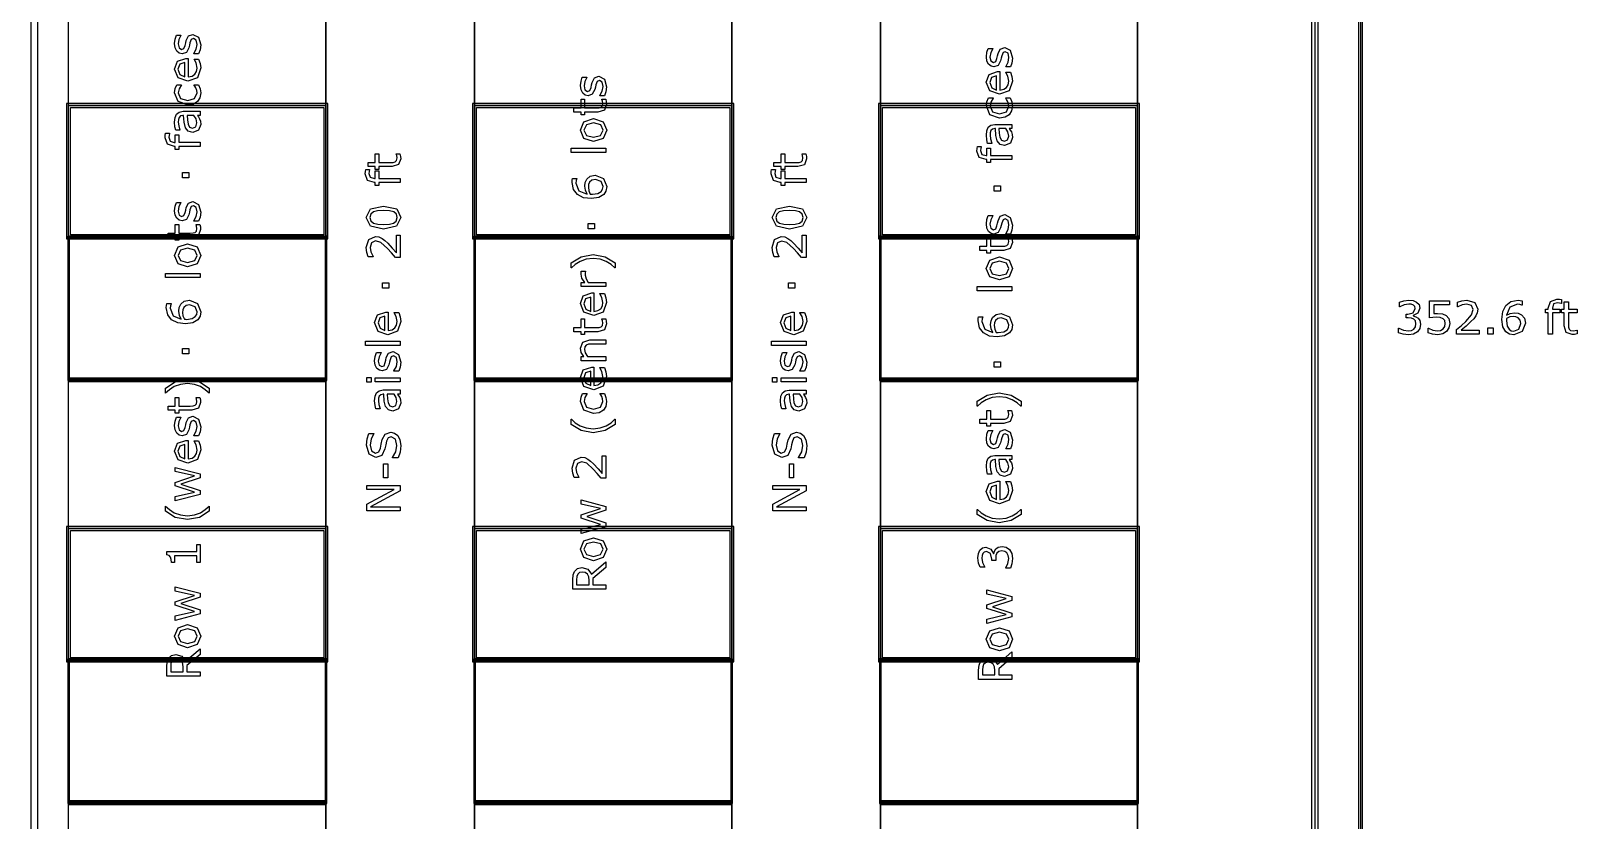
# Model space of a CAD drawing. Extents: x -1 to 182, y 89 to 480.
# Drawn here: x 4.6 to 76.2, y 226.2 to 262.7 of the extents above; entities that cross this region are included whole.
import ezdxf

# ---------------------------------------------------------------- set-up
doc = ezdxf.new("R2010")
doc.units = 0
doc.header["$MEASUREMENT"] = 0
doc.layers.add('Layer 1', color=7, linetype='Continuous')

msp = doc.modelspace()

# ---------------------------------------------------------------- linework, layer by layer
at = {"layer": 'Layer 1', "color": 7}
for points in [[(4.603848, 309.721697), (4.603848, 190.077473), (64.187733, 190.077473), (64.187733, 309.721697), (4.603848, 309.721697)], [(4.92114, 309.404403), (63.870439, 309.404403), (63.870439, 190.394761), (4.92114, 190.394761), (4.92114, 309.404403)], [(66.053249, 309.56305), (66.053249, 190.236117), (66.238251, 190.236117), (66.238251, 309.56305), (66.053249, 309.56305)], [(6.349992, 259.29228), (18.256227, 259.29228), (18.256227, 253.206871), (6.349992, 253.206871), (6.349992, 259.29228)], [(6.442493, 259.199779), (18.163726, 259.199779), (18.163726, 253.299372), (6.442493, 253.299372), (6.442493, 259.199779)], [(25.135385, 259.29228), (37.04162, 259.29228), (37.04162, 253.206871), (25.135385, 253.206871), (25.135385, 259.29228)], [(25.227886, 259.199779), (36.949119, 259.199779), (36.949119, 253.299372), (25.227886, 253.299372), (25.227886, 259.199779)], [(6.349992, 253.206871), (18.256227, 253.206871), (18.256227, 246.592296), (6.349992, 246.592296), (6.349992, 253.206871)], [(6.389783, 253.16708), (18.216436, 253.16708), (18.216436, 246.632087), (6.389783, 246.632087), (6.389783, 253.16708)], [(25.135385, 253.206871), (37.04162, 253.206871), (37.04162, 246.592296), (25.135385, 246.592296), (25.135385, 253.206871)], [(25.175176, 253.16708), (37.001829, 253.16708), (37.001829, 246.632087), (25.175176, 246.632087), (25.175176, 253.16708)], [(6.349992, 239.713138), (18.256227, 239.713138), (18.256227, 233.627729), (6.349992, 233.627729), (6.349992, 239.713138)], [(6.442493, 239.620637), (18.163726, 239.620637), (18.163726, 233.72023), (6.442493, 233.72023), (6.442493, 239.620637)], [(25.135385, 239.713138), (37.04162, 239.713138), (37.04162, 233.627729), (25.135385, 233.627729), (25.135385, 239.713138)], [(25.227886, 239.620637), (36.949119, 239.620637), (36.949119, 233.72023), (25.227886, 233.72023), (25.227886, 239.620637)], [(6.349992, 233.627729), (18.256227, 233.627729), (18.256227, 227.013154), (6.349992, 227.013154), (6.349992, 233.627729)], [(6.389783, 233.587938), (18.216436, 233.587938), (18.216436, 227.052945), (6.389783, 227.052945), (6.389783, 233.587938)], [(25.135385, 233.627729), (37.04162, 233.627729), (37.04162, 227.013154), (25.135385, 227.013154), (25.135385, 233.627729)], [(25.175176, 233.587938), (37.001829, 233.587938), (37.001829, 227.052945), (25.175176, 227.052945), (25.175176, 233.587938)]]:
    msp.add_lwpolyline(points, close=True, dxfattribs=at)
for points in [[(18.256227, 309.56305), (25.135385, 309.56305), (25.135385, 190.236117), (18.256227, 190.236117), (18.256227, 309.56305)], [(37.04162, 309.56305), (43.920778, 309.56305), (43.920778, 190.236117), (37.04162, 190.236117), (37.04162, 309.56305)], [(55.827013, 309.56305), (64.029086, 309.56305), (64.029086, 190.236117), (55.827013, 190.236117), (55.827013, 309.56305)], [(66.14575, 309.56305), (66.14575, 190.236117)], [(6.349992, 266.171438), (18.256227, 266.171438), (18.256227, 259.29228), (6.349992, 259.29228), (6.349992, 266.171438)], [(25.135385, 266.171438), (37.04162, 266.171438), (37.04162, 259.29228), (25.135385, 259.29228), (25.135385, 266.171438)], [(43.920778, 266.171438), (55.827013, 266.171438), (55.827013, 259.29228), (43.920778, 259.29228), (43.920778, 266.171438)], [(12.102245, 262.587123), (12.361661, 262.455865), (12.462946, 262.099298), (12.432974, 261.863654), (12.365793, 261.684854), (12.147719, 261.684854), (12.147719, 261.695188), (12.258306, 261.899827), (12.298613, 262.115834), (12.257272, 262.316338), (12.12705, 262.388685), (12.023695, 262.349411), (11.963752, 262.198516), (11.942056, 262.089996), (11.915185, 261.969073), (11.797361, 261.753066), (11.605125, 261.690021), (11.470767, 261.718959), (11.358113, 261.808876), (11.28163, 261.955637), (11.252693, 262.156142), (11.278542, 262.364914), (11.339518, 262.541647), (11.547258, 262.541647), (11.547258, 262.531313), (11.455273, 262.350445), (11.417033, 262.141673), (11.458374, 261.961839), (11.579297, 261.888458), (11.686783, 261.9329), (11.745695, 262.07346), (11.770487, 262.193349), (11.793215, 262.30497), (11.899667, 262.513742), (12.10224, 262.587123), (12.102245, 262.587123)], [(49.673245, 261.979194), (49.932661, 261.847937), (50.033946, 261.491369), (50.003974, 261.255726), (49.936793, 261.076926), (49.718719, 261.076926), (49.718719, 261.087272), (49.829306, 261.291911), (49.869613, 261.507916), (49.828272, 261.708422), (49.69805, 261.780767), (49.594695, 261.741495), (49.534752, 261.590598), (49.513056, 261.48208), (49.486185, 261.361157), (49.368361, 261.145149), (49.176125, 261.082104), (49.041767, 261.111042), (48.929113, 261.20096), (48.85263, 261.347719), (48.823693, 261.548225), (48.849542, 261.756997), (48.910518, 261.933731), (49.118258, 261.933731), (49.118258, 261.923386), (49.026273, 261.742517), (48.988033, 261.533745), (49.029374, 261.35391), (49.150297, 261.280531), (49.257783, 261.324973), (49.316695, 261.465533), (49.341487, 261.58542), (49.364215, 261.697043), (49.470667, 261.905815), (49.67324, 261.979194), (49.673245, 261.979194)], [(11.877968, 261.467813), (11.877968, 260.61722), (12.064005, 260.649259), (12.193195, 260.737109), (12.267609, 260.864233), (12.292401, 261.02753), (12.245892, 261.264208), (12.152873, 261.43474), (12.152873, 261.445074), (12.364746, 261.445074), (12.433992, 261.24457), (12.461898, 261.029596), (12.306868, 260.581046), (11.86452, 260.419815), (11.414935, 260.573811), (11.248536, 260.981021), (11.384963, 261.340688), (11.772535, 261.467812), (11.877968, 261.467813)], [(11.72914, 261.278677), (11.492463, 261.201163), (11.408746, 260.970686), (11.500731, 260.721606), (11.72914, 260.61722), (11.72914, 261.278677)], [(30.887245, 260.644485), (31.146661, 260.513225), (31.247946, 260.15666), (31.217974, 259.921015), (31.150793, 259.742215), (30.932719, 259.742215), (30.932719, 259.75256), (31.043306, 259.957199), (31.083613, 260.173207), (31.042272, 260.373711), (30.91205, 260.446058), (30.808695, 260.406784), (30.748752, 260.255889), (30.727056, 260.147368), (30.700185, 260.026446), (30.582361, 259.810437), (30.390125, 259.747393), (30.255767, 259.776333), (30.143113, 259.866249), (30.06663, 260.01301), (30.037693, 260.213514), (30.063542, 260.422286), (30.124518, 260.599019), (30.332258, 260.599019), (30.332258, 260.588674), (30.240273, 260.407808), (30.202033, 260.199033), (30.243374, 260.019201), (30.364297, 259.945819), (30.471783, 259.990261), (30.530695, 260.130821), (30.555487, 260.250711), (30.578215, 260.362331), (30.684667, 260.571103), (30.88724, 260.644485), (30.887245, 260.644485)], [(49.448968, 260.859884), (49.448968, 260.009292), (49.635005, 260.04133), (49.764195, 260.129182), (49.838609, 260.256304), (49.863401, 260.419602), (49.816892, 260.656279), (49.723873, 260.826811), (49.723873, 260.837156), (49.935746, 260.837156), (50.004992, 260.63665), (50.032898, 260.421676), (49.877868, 259.973126), (49.43552, 259.811897), (48.985935, 259.965892), (48.819536, 260.373101), (48.955963, 260.73277), (49.343535, 260.859892), (49.448968, 260.859884)], [(49.30014, 260.670749), (49.063463, 260.593234), (48.979746, 260.362759), (49.071731, 260.113678), (49.30014, 260.009292), (49.30014, 260.670749)], [(12.362692, 260.252385), (12.43504, 260.067383), (12.46089, 259.882382), (12.424716, 259.652939), (12.313094, 259.474139), (12.124991, 259.35735), (11.859376, 259.316009), (11.414959, 259.471038), (11.25373, 259.882382), (11.281633, 260.076685), (11.349848, 260.252385), (11.565853, 260.252385), (11.565853, 260.24205), (11.459401, 260.058082), (11.422192, 259.874114), (11.533815, 259.612632), (11.859376, 259.517547), (12.180802, 259.610565), (12.292424, 259.874114), (12.27692, 259.994003), (12.236613, 260.103557), (12.191137, 260.183139), (12.148764, 260.24205), (12.148764, 260.252385), (12.362692, 260.252385)], [(6.257491, 259.384781), (6.257491, 253.11437), (18.348728, 253.11437), (18.348728, 259.384781), (6.257491, 259.384781)], [(25.042884, 259.384781), (25.042884, 253.11437), (37.134121, 253.11437), (37.134121, 259.384781), (25.042884, 259.384781)], [(31.209705, 259.585119), (31.233465, 259.465231), (31.242778, 259.350507), (31.147692, 259.081792), (30.842803, 258.989807), (30.228888, 258.989807), (30.228888, 258.85855), (30.06559, 258.85855), (30.06559, 258.989807), (29.733827, 258.989807), (29.733827, 259.184111), (30.06559, 259.184111), (30.06559, 259.585119), (30.228888, 259.585119), (30.228888, 259.184111), (30.754953, 259.184111), (30.897579, 259.188239), (30.992663, 259.217179), (31.053641, 259.279189), (31.072241, 259.401146), (31.0588, 259.500365), (31.035041, 259.574779), (31.035041, 259.585124), (31.209705, 259.585119)], [(43.828277, 259.384781), (43.828277, 253.11437), (55.919514, 253.11437), (55.919514, 259.384781), (43.828277, 259.384781)], [(43.920778, 259.29228), (55.827013, 259.29228), (55.827013, 253.206871), (43.920778, 253.206871), (43.920778, 259.29228)], [(44.013279, 259.199779), (55.734512, 259.199779), (55.734512, 253.299372), (44.013279, 253.299372), (44.013279, 259.199779)], [(49.933692, 259.644455), (50.00604, 259.459456), (50.03189, 259.274455), (49.995716, 259.045011), (49.884094, 258.866211), (49.695991, 258.749421), (49.430376, 258.70808), (48.985959, 258.86311), (48.82473, 259.274455), (48.852633, 259.468756), (48.920848, 259.644455), (49.136853, 259.644455), (49.136853, 259.63411), (49.030401, 259.450143), (48.993192, 259.266176), (49.104815, 259.004694), (49.430376, 258.909608), (49.751802, 259.002625), (49.863424, 259.266176), (49.84792, 259.386064), (49.807613, 259.495617), (49.762137, 259.575201), (49.719764, 259.63411), (49.719764, 259.644455), (49.933692, 259.644455)], [(12.43504, 259.024554), (12.43504, 258.831285), (12.312051, 258.831285), (12.361661, 258.761005), (12.41127, 258.676255), (12.450542, 258.564634), (12.467078, 258.41684), (12.363727, 258.152257), (12.100176, 258.043737), (11.888303, 258.099547), (11.760147, 258.260778), (11.697102, 258.513992), (11.672311, 258.831285), (11.642339, 258.831285), (11.532783, 258.807515), (11.464571, 258.741369), (11.432532, 258.64215), (11.424277, 258.521228), (11.444941, 258.350695), (11.502819, 258.156392), (11.502819, 258.146058), (11.305416, 258.146058), (11.271309, 258.310388), (11.252709, 258.522262), (11.273372, 258.734135), (11.341587, 258.891231), (11.464576, 258.990449), (11.651644, 259.024556), (12.43504, 259.024554)], [(12.15082, 258.831285), (11.829394, 258.831285), (11.844898, 258.621479), (11.87487, 258.43131), (11.949284, 258.295917), (12.086743, 258.244241), (12.236605, 258.304186), (12.286215, 258.48712), (12.24694, 258.674189), (12.150822, 258.831285), (12.15082, 258.831285)], [(30.643331, 258.684917), (31.088783, 258.540222), (31.252078, 258.15265), (31.088783, 257.763009), (30.643331, 257.619349), (30.197882, 257.763009), (30.033549, 258.15265), (30.197882, 258.540222), (30.643331, 258.684917), (30.643331, 258.684917)], [(30.643331, 258.484414), (30.310536, 258.396561), (30.200983, 258.15265), (30.310536, 257.90667), (30.643331, 257.819855), (30.973028, 257.907705), (31.084648, 258.15265), (30.97406, 258.39553), (30.643331, 258.484414), (30.643331, 258.484414)], [(50.00604, 258.416626), (50.00604, 258.223356), (49.883051, 258.223356), (49.932661, 258.153078), (49.98227, 258.068327), (50.021542, 257.956707), (50.038078, 257.808911), (49.934727, 257.544328), (49.671176, 257.435809), (49.459303, 257.49162), (49.331147, 257.652849), (49.268102, 257.906063), (49.243311, 258.223356), (49.213339, 258.223356), (49.103783, 258.199597), (49.035571, 258.133451), (49.003532, 258.034232), (48.995277, 257.91331), (49.015941, 257.742776), (49.073819, 257.548474), (49.073819, 257.538129), (48.876416, 257.538129), (48.842309, 257.702459), (48.823709, 257.914331), (48.844372, 258.126204), (48.912587, 258.2833), (49.035576, 258.382519), (49.222644, 258.416626), (50.00604, 258.416626)], [(11.014973, 258.004463), (11.014973, 257.994128), (10.996373, 257.910413), (10.986027, 257.819462), (11.041836, 257.637561), (11.241308, 257.581751), (11.280582, 257.581751), (11.280582, 257.932117), (11.44388, 257.932117), (11.44388, 257.587951), (12.43504, 257.587951), (12.43504, 257.393648), (11.443888, 257.393648), (11.443888, 257.26239), (11.28059, 257.26239), (11.28059, 257.393648), (11.24235, 257.393648), (10.927123, 257.495967), (10.816536, 257.791556), (10.822727, 257.908345), (10.837199, 258.004463), (11.014973, 258.004463)], [(49.72182, 258.223356), (49.400394, 258.223356), (49.415898, 258.01355), (49.44587, 257.823381), (49.520284, 257.687988), (49.657743, 257.636313), (49.807605, 257.696257), (49.857215, 257.879192), (49.81794, 258.06626), (49.721822, 258.223356), (49.72182, 258.223356)], [(21.684705, 257.057122), (21.708465, 256.937234), (21.717778, 256.822514), (21.622692, 256.553795), (21.317803, 256.46181), (20.703888, 256.46181), (20.703888, 256.330553), (20.54059, 256.330553), (20.54059, 256.46181), (20.208827, 256.46181), (20.208827, 256.656115), (20.54059, 256.656115), (20.54059, 257.057122), (20.703888, 257.057122), (20.703888, 256.656115), (21.229953, 256.656115), (21.372579, 256.660242), (21.467663, 256.689182), (21.528641, 256.751193), (21.547241, 256.873149), (21.5338, 256.972368), (21.510041, 257.046782), (21.510041, 257.057127), (21.684705, 257.057122)], [(31.22004, 257.316526), (31.22004, 257.122224), (29.61187, 257.122224), (29.61187, 257.316526), (31.22004, 257.316526)], [(40.470705, 257.056515), (40.494465, 256.936627), (40.503778, 256.821907), (40.408692, 256.553188), (40.103803, 256.461203), (39.489888, 256.461203), (39.489888, 256.329946), (39.32659, 256.329946), (39.32659, 256.461203), (38.994827, 256.461203), (38.994827, 256.655508), (39.32659, 256.655508), (39.32659, 257.056515), (39.489888, 257.056515), (39.489888, 256.655508), (40.015953, 256.655508), (40.158579, 256.659635), (40.253663, 256.688575), (40.314641, 256.750586), (40.333241, 256.872542), (40.3198, 256.971761), (40.296041, 257.046175), (40.296041, 257.05652), (40.470705, 257.056515)], [(48.585973, 257.396534), (48.585973, 257.386189), (48.567373, 257.302473), (48.557027, 257.211522), (48.612836, 257.029621), (48.812308, 256.97381), (48.851582, 256.97381), (48.851582, 257.324176), (49.01488, 257.324176), (49.01488, 256.980012), (50.00604, 256.980012), (50.00604, 256.78571), (49.014888, 256.78571), (49.014888, 256.654451), (48.85159, 256.654451), (48.85159, 256.78571), (48.81335, 256.78571), (48.498123, 256.88803), (48.387536, 257.183617), (48.393727, 257.300406), (48.408199, 257.396524), (48.585973, 257.396534)], [(20.274973, 256.334689), (20.274973, 256.324343), (20.256373, 256.240629), (20.246027, 256.149679), (20.301836, 255.967778), (20.501308, 255.911967), (20.540582, 255.911967), (20.540582, 256.262333), (20.70388, 256.262333), (20.70388, 255.918169), (21.69504, 255.918169), (21.69504, 255.723864), (20.703888, 255.723864), (20.703888, 255.592607), (20.54059, 255.592607), (20.54059, 255.723864), (20.50235, 255.723864), (20.187123, 255.826184), (20.076536, 256.121773), (20.082727, 256.23856), (20.097199, 256.334681), (20.274973, 256.334689)], [(39.060973, 256.334082), (39.060973, 256.323736), (39.042373, 256.240022), (39.032027, 256.149072), (39.087836, 255.967171), (39.287308, 255.91136), (39.326582, 255.91136), (39.326582, 256.261726), (39.48988, 256.261726), (39.48988, 255.917562), (40.48104, 255.917562), (40.48104, 255.723257), (39.489888, 255.723257), (39.489888, 255.592), (39.32659, 255.592), (39.32659, 255.723257), (39.28835, 255.723257), (38.973123, 255.825577), (38.862536, 256.121166), (38.868727, 256.237953), (38.883199, 256.334074), (39.060973, 256.334082)], [(11.906909, 256.186488), (11.906909, 255.939475), (11.61442, 255.939475), (11.61442, 256.186488), (11.906909, 256.186488)], [(30.720835, 256.070094), (31.104274, 255.915064), (31.252068, 255.536792), (31.216929, 255.330087), (31.112543, 255.165757), (30.885165, 255.028298), (30.544102, 254.980755), (30.181335, 255.024163), (29.900215, 255.164722), (29.718315, 255.399333), (29.652169, 255.734195), (29.657328, 255.836514), (29.675928, 255.920231), (29.873334, 255.920231), (29.873334, 255.909886), (29.844394, 255.822037), (29.829921, 255.703181), (29.969449, 255.348679), (30.34462, 255.194684), (30.265036, 255.365215), (30.237133, 255.560552), (30.255733, 255.733153), (30.32808, 255.887148), (30.487243, 256.023572), (30.72082, 256.070083), (30.720835, 256.070094)], [(30.72909, 255.860287), (30.569928, 255.831347), (30.460375, 255.73833), (30.416964, 255.63291), (30.406619, 255.511988), (30.427283, 255.34869), (30.49136, 255.193662), (30.535802, 255.190567), (30.588512, 255.189509), (30.846893, 255.222581), (30.995721, 255.315598), (31.062902, 255.417918), (31.083565, 255.53884), (30.992615, 255.774486), (30.729067, 255.860269), (30.72909, 255.860287)], [(49.477909, 255.578561), (49.477909, 255.331546), (49.18542, 255.331546), (49.18542, 255.578561), (49.477909, 255.578561)], [(12.102245, 254.847037), (12.361661, 254.715779), (12.462946, 254.359212), (12.432974, 254.123568), (12.365793, 253.944767), (12.147719, 253.944767), (12.147719, 253.955102), (12.258306, 254.159741), (12.298613, 254.375748), (12.257272, 254.576252), (12.12705, 254.648599), (12.023695, 254.609325), (11.963752, 254.45843), (11.942056, 254.34991), (11.915185, 254.228987), (11.797361, 254.01298), (11.605125, 253.949934), (11.470767, 253.978873), (11.358113, 254.06879), (11.28163, 254.215551), (11.252693, 254.416055), (11.278542, 254.624828), (11.339518, 254.801561), (11.547258, 254.801561), (11.547258, 254.791226), (11.455273, 254.610359), (11.417033, 254.401587), (11.458374, 254.221753), (11.579297, 254.148372), (11.686783, 254.192814), (11.745695, 254.333374), (11.770487, 254.453263), (11.793215, 254.564884), (11.899667, 254.773656), (12.10224, 254.847037), (12.102245, 254.847037)], [(20.925061, 254.638669), (21.533808, 254.508444), (21.727078, 254.106402), (21.53071, 253.70126), (20.92713, 253.574135), (20.321481, 253.703326), (20.125113, 254.106402), (20.324582, 254.510511), (20.925061, 254.638669), (20.925061, 254.638669)], [(21.394283, 254.366853), (21.197912, 254.415427), (20.925061, 254.428868), (20.65221, 254.415427), (20.455842, 254.365818), (20.335951, 254.266599), (20.295645, 254.106402), (20.335951, 253.945173), (20.457908, 253.84492), (20.657377, 253.796346), (20.92713, 253.783937), (21.19688, 253.795314), (21.391182, 253.843888), (21.514174, 253.940006), (21.556547, 254.106405), (21.51624, 254.267637), (21.394283, 254.366855), (21.394283, 254.366853)], [(39.711061, 254.638062), (40.319808, 254.507837), (40.513078, 254.105795), (40.31671, 253.700653), (39.71313, 253.573528), (39.107481, 253.702719), (38.911113, 254.105795), (39.110582, 254.509904), (39.711061, 254.638062), (39.711061, 254.638062)], [(40.180283, 254.366246), (39.983912, 254.41482), (39.711061, 254.428261), (39.43821, 254.41482), (39.241842, 254.365211), (39.121951, 254.265992), (39.081645, 254.105795), (39.121951, 253.944566), (39.243908, 253.844313), (39.443377, 253.795739), (39.71313, 253.78333), (39.98288, 253.794707), (40.177182, 253.843281), (40.300174, 253.939399), (40.342547, 254.105798), (40.30224, 254.26703), (40.180283, 254.366248), (40.180283, 254.366246)], [(49.673245, 254.239109), (49.932661, 254.10785), (50.033946, 253.751285), (50.003974, 253.515639), (49.936793, 253.336839), (49.718719, 253.336839), (49.718719, 253.347184), (49.829306, 253.551823), (49.869613, 253.767832), (49.828272, 253.968335), (49.69805, 254.040683), (49.594695, 254.001408), (49.534752, 253.850514), (49.513056, 253.741992), (49.486185, 253.62107), (49.368361, 253.405062), (49.176125, 253.342017), (49.041767, 253.370957), (48.929113, 253.460873), (48.85263, 253.607634), (48.823693, 253.808138), (48.849542, 254.01691), (48.910518, 254.193643), (49.118258, 254.193643), (49.118258, 254.183298), (49.026273, 254.002432), (48.988033, 253.793657), (49.029374, 253.613826), (49.150297, 253.540444), (49.257783, 253.584886), (49.316695, 253.725445), (49.341487, 253.845336), (49.364215, 253.956955), (49.470667, 254.165727), (49.67324, 254.239109), (49.673245, 254.239109)], [(12.424705, 253.787671), (12.448465, 253.667782), (12.457778, 253.55306), (12.362692, 253.284343), (12.057803, 253.192359), (11.443888, 253.192359), (11.443888, 253.061101), (11.28059, 253.061101), (11.28059, 253.192359), (10.948827, 253.192359), (10.948827, 253.386663), (11.28059, 253.386663), (11.28059, 253.787671), (11.443888, 253.787671), (11.443888, 253.386663), (11.969953, 253.386663), (12.112579, 253.390798), (12.207663, 253.419737), (12.268641, 253.481748), (12.287241, 253.603705), (12.2738, 253.702923), (12.250041, 253.777337), (12.250041, 253.787672), (12.424705, 253.787671)], [(30.691898, 253.833539), (30.691898, 253.586527), (30.399409, 253.586527), (30.399409, 253.833539), (30.691898, 253.833539)], [(6.310201, 253.246662), (6.310201, 246.552505), (18.296018, 246.552505), (18.296018, 253.246662), (6.310201, 253.246662)], [(11.858331, 252.887469), (12.303783, 252.742775), (12.467078, 252.355202), (12.303783, 251.965562), (11.858331, 251.821902), (11.412882, 251.965562), (11.248549, 252.355202), (11.412882, 252.742775), (11.858331, 252.887469), (11.858331, 252.887469)], [(11.858331, 252.686964), (11.525536, 252.599115), (11.415983, 252.355202), (11.525536, 252.109223), (11.858331, 252.022407), (12.188028, 252.110256), (12.299648, 252.355202), (12.18906, 252.598081), (11.858331, 252.686964), (11.858331, 252.686964)], [(21.69504, 253.295083), (21.69504, 252.253288), (21.479032, 252.253288), (21.292998, 252.470329), (21.107996, 252.673934), (20.803107, 252.945751), (20.558159, 253.019132), (20.37109, 252.93955), (20.302878, 252.719409), (20.335951, 252.515804), (20.437236, 252.301864), (20.437236, 252.291529), (20.220196, 252.291529), (20.15405, 252.486866), (20.124078, 252.724577), (20.238799, 253.095613), (20.547824, 253.229972), (20.712156, 253.207234), (20.855814, 253.142121), (20.981907, 253.047037), (21.119366, 252.915779), (21.330204, 252.687369), (21.518306, 252.467228), (21.518306, 253.295083), (21.69504, 253.295083)], [(25.095594, 253.246662), (25.095594, 246.552505), (37.081411, 246.552505), (37.081411, 253.246662), (25.095594, 253.246662)], [(40.48104, 253.294475), (40.48104, 252.25268), (40.265032, 252.25268), (40.078998, 252.469723), (39.893996, 252.673327), (39.589107, 252.945144), (39.344159, 253.018526), (39.15709, 252.938942), (39.088878, 252.718801), (39.121951, 252.515196), (39.223236, 252.301257), (39.223236, 252.290912), (39.006196, 252.290912), (38.94005, 252.486248), (38.910078, 252.723958), (39.024799, 253.094996), (39.333824, 253.229354), (39.498156, 253.206626), (39.641814, 253.141515), (39.767907, 253.046429), (39.905366, 252.915172), (40.116204, 252.686763), (40.304306, 252.466622), (40.304306, 253.294475), (40.48104, 253.294475)], [(43.880987, 253.246662), (43.880987, 246.552505), (55.866804, 246.552505), (55.866804, 253.246662), (43.880987, 253.246662)], [(43.920778, 253.206871), (55.827013, 253.206871), (55.827013, 246.592296), (43.920778, 246.592296), (43.920778, 253.206871)], [(43.960569, 253.16708), (55.787222, 253.16708), (55.787222, 246.632087), (43.960569, 246.632087), (43.960569, 253.16708)], [(49.995705, 253.179743), (50.019465, 253.059855), (50.028778, 252.945132), (49.933692, 252.676416), (49.628803, 252.584431), (49.014888, 252.584431), (49.014888, 252.453174), (48.85159, 252.453174), (48.85159, 252.584431), (48.519827, 252.584431), (48.519827, 252.778736), (48.85159, 252.778736), (48.85159, 253.179743), (49.014888, 253.179743), (49.014888, 252.778736), (49.540953, 252.778736), (49.683579, 252.782863), (49.778663, 252.811803), (49.839641, 252.873814), (49.858241, 252.99577), (49.8448, 253.094989), (49.821041, 253.169403), (49.821041, 253.179748), (49.995705, 253.179743)], [(30.62885, 252.393835), (31.187991, 252.29255), (31.645841, 252.008329), (31.645841, 251.771652), (31.635496, 251.771652), (31.460832, 251.930814), (31.231388, 252.072409), (30.952335, 252.173694), (30.62884, 252.211934), (30.306379, 252.173694), (30.026294, 252.072409), (29.796851, 251.930814), (29.622186, 251.771652), (29.611841, 251.771652), (29.611841, 252.008329), (30.069694, 252.29255), (30.628832, 252.393835), (30.62885, 252.393835)], [(49.429331, 252.279542), (49.874783, 252.134846), (50.038078, 251.747275), (49.874783, 251.357634), (49.429331, 251.213973), (48.983882, 251.357634), (48.819549, 251.747275), (48.983882, 252.134846), (49.429331, 252.279542), (49.429331, 252.279542)], [(49.429331, 252.079035), (49.096536, 251.991186), (48.986983, 251.747275), (49.096536, 251.501294), (49.429331, 251.41448), (49.759028, 251.502329), (49.870648, 251.747275), (49.76006, 251.990154), (49.429331, 252.079035), (49.429331, 252.079035)], [(12.43504, 251.519079), (12.43504, 251.324776), (10.82687, 251.324776), (10.82687, 251.519079), (12.43504, 251.519079)], [(30.277452, 251.627991), (30.277452, 251.617646), (30.26298, 251.532897), (30.25782, 251.43678), (30.298127, 251.263147), (30.400447, 251.101915), (31.22004, 251.101915), (31.22004, 250.907614), (30.06559, 250.907614), (30.06559, 251.101915), (30.236122, 251.101915), (30.104865, 251.30552), (30.06559, 251.486389), (30.068686, 251.559768), (30.077973, 251.627981), (30.277452, 251.627991)], [(21.166909, 251.081268), (21.166909, 250.834255), (20.87442, 250.834255), (20.87442, 251.081268), (21.166909, 251.081268)], [(30.662958, 250.613069), (30.662958, 249.762475), (30.848994, 249.794516), (30.978185, 249.882365), (31.052599, 250.009489), (31.07739, 250.172785), (31.030882, 250.409462), (30.937862, 250.579996), (30.937862, 250.590342), (31.149735, 250.590342), (31.218982, 250.389838), (31.246887, 250.174864), (31.091857, 249.726311), (30.649509, 249.565082), (30.199924, 249.719078), (30.033525, 250.126287), (30.169952, 250.485956), (30.557524, 250.61308), (30.662958, 250.613069)], [(39.952909, 251.080662), (39.952909, 250.833647), (39.66042, 250.833647), (39.66042, 251.080662), (39.952909, 251.080662)], [(50.00604, 250.91115), (50.00604, 250.716848), (48.39787, 250.716848), (48.39787, 250.91115), (50.00604, 250.91115)], [(11.935846, 250.272645), (12.319285, 250.117616), (12.467078, 249.739344), (12.431939, 249.532639), (12.327553, 249.368308), (12.100176, 249.230849), (11.759112, 249.183307), (11.396345, 249.226715), (11.115226, 249.367275), (10.933325, 249.601885), (10.867179, 249.936748), (10.872339, 250.039067), (10.890939, 250.122783), (11.088344, 250.122783), (11.088344, 250.112449), (11.059404, 250.024599), (11.044932, 249.905743), (11.184459, 249.551243), (11.55963, 249.397248), (11.480046, 249.56778), (11.452143, 249.763116), (11.470743, 249.935715), (11.543091, 250.089711), (11.702254, 250.226136), (11.93583, 250.272645), (11.935846, 250.272645)], [(11.944101, 250.062839), (11.784938, 250.0339), (11.675385, 249.940882), (11.631975, 249.835463), (11.62163, 249.71454), (11.642294, 249.551243), (11.70637, 249.396213), (11.750812, 249.393112), (11.803523, 249.392081), (12.061904, 249.425153), (12.210732, 249.518171), (12.277912, 249.62049), (12.298576, 249.741413), (12.207626, 249.977057), (11.944077, 250.06284), (11.944101, 250.062839)], [(30.51413, 250.423932), (30.277452, 250.346417), (30.193736, 250.115942), (30.285721, 249.866861), (30.51413, 249.762475), (30.51413, 250.423932)], [(68.80605, 249.449999), (68.887698, 249.338379), (68.919736, 249.164747), (68.881496, 248.971477), (68.774009, 248.818513), (68.591076, 248.711026), (68.361633, 248.676922), (68.109451, 248.707925), (67.905846, 248.774071), (67.905846, 248.990079), (67.921351, 248.990079), (68.128056, 248.893962), (68.357497, 248.855722), (68.495991, 248.877417), (68.614846, 248.941497), (68.685128, 249.041747), (68.708887, 249.180241), (68.682016, 249.316667), (68.609669, 249.402448), (68.497014, 249.445858), (68.354388, 249.458267), (68.261369, 249.458267), (68.261369, 249.629833), (68.333716, 249.629833), (68.583829, 249.694944), (68.677881, 249.887182), (68.654121, 249.984332), (68.587975, 250.053579), (68.49289, 250.090787), (68.378169, 250.101132), (68.169397, 250.065993), (67.960623, 249.966774), (67.950277, 249.966774), (67.950277, 250.18278), (68.145614, 250.248926), (68.383326, 250.279932), (68.581763, 250.259268), (68.736793, 250.193122), (68.849447, 250.073232), (68.887687, 249.908902), (68.796737, 249.684626), (68.583829, 249.564738), (68.583829, 249.550265), (68.697518, 249.515126), (68.806039, 249.450012), (68.80605, 249.449999)], [(70.274692, 249.197819), (70.235417, 248.992146), (70.127931, 248.826781), (69.950165, 248.715162), (69.712453, 248.676922), (69.469574, 248.703793), (69.272171, 248.766838), (69.272171, 248.984912), (69.286644, 248.984912), (69.485081, 248.892927), (69.708323, 248.855722), (69.849917, 248.876385), (69.972906, 248.948733), (70.041121, 249.055185), (70.06488, 249.198846), (70.036975, 249.333207), (69.961526, 249.421056), (69.830269, 249.475833), (69.658703, 249.492369), (69.483004, 249.47996), (69.338312, 249.455169), (69.338312, 250.247886), (70.264352, 250.247886), (70.264352, 250.067017), (69.537781, 250.067017), (69.537781, 249.657741), (69.628731, 249.663933), (69.709347, 249.666049), (69.928453, 249.644354), (70.101054, 249.56994), (70.22921, 249.423178), (70.274687, 249.19787), (70.274692, 249.197819)], [(71.632746, 248.70896), (70.590951, 248.70896), (70.590951, 248.924968), (70.807991, 249.111002), (71.011595, 249.296004), (71.283415, 249.600893), (71.356794, 249.845841), (71.277213, 250.03291), (71.057072, 250.101122), (70.853467, 250.068049), (70.639526, 249.966764), (70.62918, 249.966764), (70.62918, 250.183804), (70.824517, 250.24995), (71.062229, 250.279922), (71.433264, 250.165201), (71.567625, 249.856176), (71.544897, 249.691844), (71.479786, 249.548186), (71.3847, 249.422093), (71.253443, 249.284634), (71.025034, 249.073796), (70.80489, 248.885694), (71.632746, 248.885694), (71.632746, 248.70896)], [(73.771114, 249.208154), (73.616084, 248.824715), (73.237815, 248.676922), (73.03111, 248.712061), (72.866777, 248.816447), (72.729319, 249.043824), (72.681776, 249.384888), (72.725186, 249.747655), (72.865745, 250.028774), (73.100356, 250.210675), (73.435218, 250.276821), (73.537538, 250.271661), (73.621254, 250.253061), (73.621254, 250.055656), (73.610909, 250.055656), (73.52306, 250.084596), (73.404204, 250.099068), (73.049705, 249.959541), (72.895709, 249.58437), (73.066241, 249.663954), (73.261577, 249.691857), (73.434176, 249.673257), (73.588173, 249.600909), (73.724598, 249.441746), (73.771106, 249.20817), (73.771114, 249.208154)], [(75.442329, 250.12904), (75.431984, 250.12904), (75.348267, 250.147641), (75.257316, 250.157986), (75.075416, 250.102177), (75.019605, 249.902706), (75.019605, 249.863431), (75.369971, 249.863431), (75.369971, 249.700133), (75.025817, 249.700133), (75.025817, 248.70896), (74.831512, 248.70896), (74.831512, 249.700112), (74.700255, 249.700112), (74.700255, 249.86341), (74.831512, 249.86341), (74.831512, 249.90165), (74.933832, 250.216877), (75.229421, 250.327464), (75.346211, 250.321273), (75.442329, 250.306801), (75.442329, 250.12904)], [(76.164765, 248.719308), (76.044874, 248.695548), (75.930154, 248.686235), (75.661435, 248.781321), (75.569453, 249.08621), (75.569453, 249.700125), (75.438193, 249.700125), (75.438193, 249.863423), (75.569453, 249.863423), (75.569453, 250.195186), (75.763755, 250.195186), (75.763755, 249.863423), (76.164765, 249.863423), (76.164765, 249.700125), (75.763755, 249.700125), (75.763755, 249.17406), (75.767882, 249.031434), (75.79682, 248.936351), (75.858833, 248.875372), (75.980787, 248.856772), (76.080006, 248.870213), (76.15442, 248.893972), (76.164765, 248.893972), (76.164765, 248.719308)], [(21.137968, 249.72528), (21.137968, 248.874687), (21.324005, 248.906727), (21.453195, 248.994576), (21.527609, 249.1217), (21.552401, 249.284997), (21.505892, 249.521675), (21.412873, 249.692207), (21.412873, 249.702542), (21.624746, 249.702542), (21.693992, 249.502038), (21.721898, 249.287064), (21.566868, 248.838513), (21.12452, 248.677283), (20.674935, 248.831279), (20.508536, 249.238488), (20.644963, 249.598156), (21.032535, 249.72528), (21.137968, 249.72528)], [(20.98914, 249.536145), (20.752463, 249.45863), (20.668746, 249.228154), (20.760731, 248.979073), (20.98914, 248.874687), (20.98914, 249.536145)], [(31.209695, 249.412109), (31.233454, 249.292221), (31.242768, 249.177497), (31.147682, 248.908782), (30.842792, 248.816797), (30.228878, 248.816797), (30.228878, 248.68554), (30.06558, 248.68554), (30.06558, 248.816797), (29.733816, 248.816797), (29.733816, 249.011101), (30.06558, 249.011101), (30.06558, 249.412109), (30.228878, 249.412109), (30.228878, 249.011101), (30.754943, 249.011101), (30.897569, 249.015229), (30.992652, 249.044169), (31.053631, 249.106179), (31.072231, 249.228136), (31.05879, 249.327355), (31.03503, 249.401769), (31.03503, 249.412114), (31.209695, 249.412109)], [(39.923968, 249.724674), (39.923968, 248.874079), (40.110005, 248.90612), (40.239195, 248.99397), (40.313609, 249.121094), (40.338401, 249.284389), (40.291892, 249.521069), (40.198873, 249.691601), (40.198873, 249.701946), (40.410746, 249.701946), (40.479992, 249.501443), (40.507898, 249.286469), (40.352868, 248.837916), (39.91052, 248.676687), (39.460935, 248.830682), (39.294536, 249.237892), (39.430963, 249.59756), (39.818535, 249.724685), (39.923968, 249.724674)], [(39.77514, 249.535537), (39.538463, 249.458022), (39.454746, 249.227546), (39.546731, 248.978465), (39.77514, 248.874079), (39.77514, 249.535537)], [(49.506846, 249.664715), (49.890285, 249.509688), (50.038078, 249.131417), (50.002939, 248.924711), (49.898553, 248.760381), (49.671176, 248.62292), (49.330112, 248.57538), (48.967345, 248.618787), (48.686226, 248.759347), (48.504325, 248.993958), (48.438179, 249.328819), (48.443339, 249.431139), (48.461939, 249.514856), (48.659344, 249.514856), (48.659344, 249.50451), (48.630404, 249.416658), (48.615932, 249.297805), (48.755459, 248.943303), (49.13063, 248.789308), (49.051046, 248.95984), (49.023143, 249.155176), (49.041743, 249.327777), (49.114091, 249.481772), (49.273254, 249.618196), (49.50683, 249.664705), (49.506846, 249.664715)], [(49.515101, 249.454912), (49.355938, 249.425972), (49.246385, 249.332955), (49.202975, 249.227534), (49.19263, 249.106612), (49.213294, 248.943314), (49.27737, 248.788284), (49.321812, 248.785189), (49.374523, 248.78413), (49.632904, 248.817203), (49.781732, 248.91022), (49.848912, 249.012539), (49.869576, 249.133462), (49.778626, 249.369107), (49.515077, 249.45489), (49.515101, 249.454912)], [(73.561308, 249.199899), (73.53237, 249.359062), (73.439353, 249.468615), (73.333933, 249.512025), (73.213011, 249.52237), (73.049713, 249.501706), (72.894683, 249.43763), (72.891587, 249.393188), (72.890529, 249.340477), (72.923602, 249.082096), (73.016619, 248.933268), (73.118938, 248.866088), (73.239861, 248.845424), (73.475503, 248.936374), (73.561287, 249.199923), (73.561308, 249.199899)], [(21.69504, 248.37446), (21.69504, 248.180157), (20.08687, 248.180157), (20.08687, 248.37446), (21.69504, 248.37446)], [(31.22004, 248.438528), (31.22004, 248.244223), (30.562715, 248.244223), (30.413887, 248.23491), (30.304334, 248.200805), (30.240255, 248.126391), (30.218559, 248.000302), (30.257834, 247.833903), (30.358087, 247.667504), (31.22004, 247.667504), (31.22004, 247.473202), (30.06559, 247.473202), (30.06559, 247.667504), (30.193746, 247.667504), (30.075925, 247.855606), (30.033549, 248.055078), (30.146206, 248.34033), (30.470733, 248.438517), (31.22004, 248.438528)], [(40.48104, 248.373853), (40.48104, 248.179549), (38.87287, 248.179549), (38.87287, 248.373853), (40.48104, 248.373853)], [(72.278702, 248.70896), (72.031687, 248.70896), (72.031687, 249.003515), (72.278702, 249.003515), (72.278702, 248.70896)], [(11.906909, 248.036091), (11.906909, 247.789079), (11.61442, 247.789079), (11.61442, 248.036091), (11.906909, 248.036091)], [(21.362245, 247.900071), (21.621661, 247.768813), (21.722946, 247.412246), (21.692974, 247.176602), (21.625793, 246.997801), (21.407719, 246.997801), (21.407719, 247.008136), (21.518306, 247.212774), (21.558613, 247.428781), (21.517272, 247.629286), (21.38705, 247.701633), (21.283695, 247.662359), (21.223752, 247.511464), (21.202056, 247.402943), (21.175185, 247.282021), (21.057361, 247.066014), (20.865125, 247.002968), (20.730767, 247.031907), (20.618113, 247.121824), (20.54163, 247.268585), (20.512693, 247.469089), (20.538542, 247.677862), (20.599518, 247.854595), (20.807258, 247.854595), (20.807258, 247.84426), (20.715273, 247.663393), (20.677033, 247.45462), (20.718374, 247.274787), (20.839297, 247.201406), (20.946783, 247.245848), (21.005695, 247.386407), (21.030487, 247.506297), (21.053215, 247.617918), (21.159667, 247.82669), (21.36224, 247.90007), (21.362245, 247.900071)], [(40.148245, 247.899464), (40.407661, 247.768207), (40.508946, 247.411639), (40.478974, 247.175994), (40.411793, 246.997194), (40.193719, 246.997194), (40.193719, 247.007539), (40.304306, 247.212175), (40.344613, 247.428183), (40.303272, 247.628687), (40.17305, 247.701035), (40.069695, 247.66176), (40.009752, 247.510866), (39.988056, 247.402344), (39.961185, 247.281422), (39.843361, 247.065416), (39.651125, 247.002369), (39.516767, 247.031309), (39.404113, 247.121225), (39.32763, 247.267986), (39.298693, 247.46849), (39.324542, 247.677265), (39.385518, 247.853995), (39.593258, 247.853995), (39.593258, 247.84365), (39.501273, 247.662784), (39.463033, 247.454012), (39.504374, 247.274178), (39.625297, 247.200796), (39.732783, 247.245238), (39.791695, 247.385797), (39.816487, 247.505688), (39.839215, 247.617307), (39.945667, 247.826082), (40.14824, 247.899461), (40.148245, 247.899464)], [(30.662968, 247.178658), (30.662968, 246.328063), (30.849005, 246.360104), (30.978195, 246.447953), (31.052609, 246.575078), (31.077401, 246.738373), (31.030892, 246.975053), (30.937873, 247.145585), (30.937873, 247.15593), (31.149746, 247.15593), (31.218992, 246.955426), (31.246898, 246.740453), (31.091868, 246.2919), (30.64952, 246.130671), (30.199935, 246.284666), (30.033536, 246.691875), (30.169963, 247.051544), (30.557535, 247.178668), (30.662968, 247.178658)], [(30.51414, 246.98952), (30.277463, 246.912006), (30.193746, 246.68153), (30.285731, 246.432449), (30.51414, 246.328063), (30.51414, 246.98952)], [(49.477909, 247.428164), (49.477909, 247.181152), (49.18542, 247.181152), (49.18542, 247.428164), (49.477909, 247.428164)], [(6.349992, 246.671877), (6.349992, 246.512715), (18.256227, 246.512715), (18.256227, 246.671877), (6.349992, 246.671877)], [(6.349992, 246.592296), (18.256227, 246.592296), (18.256227, 239.713138), (6.349992, 239.713138), (6.349992, 246.592296)], [(6.349992, 246.592296), (18.256227, 246.592296)], [(11.843861, 246.596388), (12.403002, 246.495102), (12.860852, 246.210882), (12.860852, 245.974205), (12.850507, 245.974205), (12.675842, 246.133368), (12.446399, 246.274961), (12.167346, 246.376247), (11.84385, 246.414487), (11.52139, 246.376247), (11.241305, 246.274961), (11.011861, 246.133368), (10.837197, 245.974205), (10.826852, 245.974205), (10.826852, 246.210882), (11.284705, 246.495102), (11.843843, 246.596388), (11.843861, 246.596388)], [(20.34732, 246.703246), (20.34732, 246.484138), (20.145782, 246.484138), (20.145782, 246.703246), (20.34732, 246.703246)], [(21.69504, 246.690844), (21.69504, 246.496541), (20.54059, 246.496541), (20.54059, 246.690844), (21.69504, 246.690844)], [(25.135385, 246.671877), (25.135385, 246.512715), (37.04162, 246.512715), (37.04162, 246.671877), (25.135385, 246.671877)], [(25.135385, 246.592296), (37.04162, 246.592296), (37.04162, 239.713138), (25.135385, 239.713138), (25.135385, 246.592296)], [(25.135385, 246.592296), (37.04162, 246.592296)], [(39.13332, 246.702639), (39.13332, 246.483532), (38.931782, 246.483532), (38.931782, 246.702639), (39.13332, 246.702639)], [(40.48104, 246.690238), (40.48104, 246.495933), (39.32659, 246.495933), (39.32659, 246.690238), (40.48104, 246.690238)], [(43.920778, 246.671877), (43.920778, 246.512715), (55.827013, 246.512715), (55.827013, 246.671877), (43.920778, 246.671877)], [(43.920778, 246.592296), (55.827013, 246.592296), (55.827013, 239.713138), (43.920778, 239.713138), (43.920778, 246.592296)], [(43.920778, 246.592296), (55.827013, 246.592296)], [(12.424705, 245.778868), (12.448465, 245.658978), (12.457778, 245.544257), (12.362692, 245.27554), (12.057803, 245.183556), (11.443888, 245.183556), (11.443888, 245.052298), (11.28059, 245.052298), (11.28059, 245.183556), (10.948827, 245.183556), (10.948827, 245.377859), (11.28059, 245.377859), (11.28059, 245.778868), (11.443888, 245.778868), (11.443888, 245.377859), (11.969953, 245.377859), (12.112579, 245.381994), (12.207663, 245.410933), (12.268641, 245.472945), (12.287241, 245.594901), (12.2738, 245.69412), (12.250041, 245.768534), (12.250041, 245.778868), (12.424705, 245.778868)], [(21.69504, 246.120337), (21.69504, 245.927067), (21.572051, 245.927067), (21.621661, 245.856787), (21.67127, 245.772038), (21.710542, 245.660417), (21.727078, 245.512623), (21.623727, 245.24804), (21.360176, 245.139519), (21.148303, 245.19533), (21.020147, 245.35656), (20.957102, 245.609774), (20.932311, 245.927067), (20.902339, 245.927067), (20.792783, 245.903297), (20.724571, 245.837151), (20.692532, 245.737933), (20.684277, 245.61701), (20.704941, 245.446478), (20.762819, 245.252175), (20.762819, 245.24184), (20.565416, 245.24184), (20.531309, 245.406171), (20.512709, 245.618044), (20.533372, 245.829918), (20.601587, 245.987014), (20.724576, 246.086232), (20.911644, 246.120339), (21.69504, 246.120337)], [(21.41082, 245.927067), (21.089394, 245.927067), (21.104898, 245.717261), (21.13487, 245.527092), (21.209284, 245.3917), (21.346743, 245.340024), (21.496605, 245.399968), (21.546215, 245.582903), (21.50694, 245.769971), (21.410822, 245.927067), (21.41082, 245.927067)], [(31.147692, 245.963229), (31.22004, 245.778228), (31.24589, 245.593226), (31.209716, 245.363782), (31.098094, 245.184982), (30.909991, 245.068193), (30.644376, 245.026852), (30.199959, 245.181881), (30.03873, 245.593226), (30.066633, 245.787528), (30.134848, 245.963229), (30.350853, 245.963229), (30.350853, 245.952884), (30.244401, 245.768917), (30.207192, 245.58495), (30.318815, 245.323468), (30.644376, 245.228382), (30.965802, 245.321401), (31.077424, 245.58495), (31.06192, 245.704838), (31.021613, 245.814394), (30.976137, 245.893975), (30.933764, 245.952884), (30.933764, 245.963229), (31.147692, 245.963229)], [(40.48104, 246.119731), (40.48104, 245.926461), (40.358051, 245.926461), (40.407661, 245.856179), (40.45727, 245.771431), (40.496542, 245.659811), (40.513078, 245.512015), (40.409727, 245.247432), (40.146176, 245.138913), (39.934303, 245.194722), (39.806147, 245.355954), (39.743102, 245.609167), (39.718311, 245.926461), (39.688339, 245.926461), (39.578783, 245.902675), (39.510571, 245.836529), (39.478532, 245.73731), (39.470277, 245.616388), (39.490941, 245.445856), (39.548819, 245.251554), (39.548819, 245.241209), (39.351416, 245.241209), (39.317309, 245.405542), (39.298709, 245.617414), (39.319372, 245.829287), (39.387587, 245.986383), (39.510576, 246.085602), (39.697644, 246.119709), (40.48104, 246.119731)], [(40.19682, 245.926461), (39.875394, 245.926461), (39.890898, 245.716654), (39.92087, 245.526485), (39.995284, 245.391093), (40.132743, 245.339417), (40.282605, 245.399361), (40.332215, 245.582296), (40.29294, 245.769364), (40.196822, 245.926461), (40.19682, 245.926461)], [(49.414861, 245.988459), (49.974002, 245.887174), (50.431852, 245.602954), (50.431852, 245.366276), (50.421507, 245.366276), (50.246842, 245.525439), (50.017399, 245.667033), (49.738346, 245.768318), (49.41485, 245.806558), (49.09239, 245.768318), (48.812305, 245.667033), (48.582861, 245.525439), (48.408197, 245.366276), (48.397852, 245.366276), (48.397852, 245.602954), (48.855705, 245.887174), (49.414843, 245.988459), (49.414861, 245.988459)], [(12.102245, 244.901403), (12.361661, 244.770145), (12.462946, 244.413578), (12.432974, 244.177934), (12.365793, 243.999134), (12.147719, 243.999134), (12.147719, 244.009468), (12.258306, 244.214107), (12.298613, 244.430114), (12.257272, 244.630618), (12.12705, 244.702965), (12.023695, 244.663691), (11.963752, 244.512796), (11.942056, 244.404276), (11.915185, 244.283353), (11.797361, 244.067346), (11.605125, 244.004301), (11.470767, 244.033239), (11.358113, 244.123156), (11.28163, 244.269917), (11.252693, 244.470422), (11.278542, 244.679194), (11.339518, 244.855927), (11.547258, 244.855927), (11.547258, 244.845593), (11.455273, 244.664725), (11.417033, 244.455953), (11.458374, 244.276119), (11.579297, 244.202739), (11.686783, 244.24718), (11.745695, 244.38774), (11.770487, 244.507629), (11.793215, 244.61925), (11.899667, 244.828022), (12.10224, 244.901403), (12.102245, 244.901403)], [(31.645852, 244.766404), (31.645852, 244.529727), (31.188002, 244.245506), (30.628861, 244.144221), (30.069723, 244.245506), (29.61187, 244.529727), (29.61187, 244.766404), (29.622215, 244.766404), (29.79688, 244.606207), (30.026324, 244.465647), (30.306408, 244.364362), (30.628869, 244.326122), (30.952364, 244.363328), (31.231417, 244.465647), (31.460861, 244.607242), (31.635525, 244.766404), (31.645852, 244.766404)], [(49.995705, 245.17094), (50.019465, 245.051049), (50.028778, 244.936329), (49.933692, 244.667613), (49.628803, 244.575628), (49.014888, 244.575628), (49.014888, 244.444371), (48.85159, 244.444371), (48.85159, 244.575628), (48.519827, 244.575628), (48.519827, 244.76993), (48.85159, 244.76993), (48.85159, 245.17094), (49.014888, 245.17094), (49.014888, 244.76993), (49.540953, 244.76993), (49.683579, 244.774057), (49.778663, 244.802995), (49.839641, 244.865008), (49.858241, 244.986965), (49.8448, 245.086183), (49.821041, 245.160597), (49.821041, 245.170942), (49.995705, 245.17094)], [(21.25579, 244.165937), (21.433558, 244.123562), (21.582386, 244.006773), (21.685737, 243.813504), (21.722946, 243.548921), (21.691939, 243.249198), (21.599954, 242.979447), (21.343639, 242.979447), (21.343639, 242.993917), (21.493502, 243.263668), (21.546212, 243.550988), (21.474899, 243.846577), (21.28473, 243.953031), (21.133836, 243.902388), (21.058387, 243.750459), (21.02428, 243.581994), (20.990175, 243.390792), (20.842379, 243.086935), (20.568496, 242.988749), (20.252235, 243.152047), (20.128211, 243.566491), (20.159218, 243.864147), (20.235698, 244.103925), (20.477545, 244.103925), (20.477545, 244.089455), (20.354554, 243.857945), (20.304945, 243.565457), (20.37316, 243.300874), (20.548859, 243.201655), (20.699753, 243.251265), (20.78347, 243.425931), (20.818609, 243.614033), (20.860984, 243.820738), (20.998443, 244.07912), (21.25579, 244.165936), (21.25579, 244.165937)], [(40.04179, 244.16533), (40.219558, 244.122954), (40.368386, 244.006168), (40.471737, 243.812898), (40.508946, 243.548315), (40.477939, 243.24859), (40.385954, 242.978839), (40.129639, 242.978839), (40.129639, 242.993312), (40.279502, 243.263062), (40.332212, 243.550384), (40.260899, 243.845973), (40.07073, 243.952425), (39.919836, 243.901782), (39.844387, 243.749855), (39.81028, 243.58139), (39.776175, 243.390187), (39.628379, 243.086329), (39.354496, 242.988145), (39.038235, 243.151443), (38.914211, 243.565886), (38.945218, 243.863541), (39.021698, 244.10332), (39.263545, 244.10332), (39.263545, 244.088847), (39.140554, 243.857337), (39.090945, 243.564848), (39.15916, 243.300265), (39.334859, 243.201047), (39.485753, 243.250656), (39.56947, 243.425321), (39.604609, 243.613423), (39.646984, 243.820129), (39.784443, 244.07851), (40.04179, 244.165327), (40.04179, 244.16533)], [(49.673245, 244.293474), (49.932661, 244.162217), (50.033946, 243.805649), (50.003974, 243.570006), (49.936793, 243.391206), (49.718719, 243.391206), (49.718719, 243.401552), (49.829306, 243.606191), (49.869613, 243.822196), (49.828272, 244.022703), (49.69805, 244.095047), (49.594695, 244.055775), (49.534752, 243.904878), (49.513056, 243.79636), (49.486185, 243.675437), (49.368361, 243.459429), (49.176125, 243.396384), (49.041767, 243.425322), (48.929113, 243.51524), (48.85263, 243.661999), (48.823693, 243.862505), (48.849542, 244.071277), (48.910518, 244.248011), (49.118258, 244.248011), (49.118258, 244.237666), (49.026273, 244.056797), (48.988033, 243.848025), (49.029374, 243.66819), (49.150297, 243.594811), (49.257783, 243.639253), (49.316695, 243.779813), (49.341487, 243.899701), (49.364215, 244.011323), (49.470667, 244.220095), (49.67324, 244.293474), (49.673245, 244.293474)], [(11.877968, 243.782093), (11.877968, 242.9315), (12.064005, 242.963539), (12.193195, 243.051389), (12.267609, 243.178513), (12.292401, 243.34181), (12.245892, 243.578488), (12.152873, 243.74902), (12.152873, 243.759355), (12.364746, 243.759355), (12.433992, 243.55885), (12.461898, 243.343876), (12.306868, 242.895326), (11.86452, 242.734095), (11.414935, 242.888091), (11.248536, 243.295301), (11.384963, 243.654968), (11.772535, 243.782092), (11.877968, 243.782093)], [(11.72914, 243.592958), (11.492463, 243.515443), (11.408746, 243.284966), (11.500731, 243.035886), (11.72914, 242.9315), (11.72914, 243.592958)], [(21.11523, 242.703495), (21.11523, 242.058574), (20.928162, 242.058574), (20.928162, 242.703495), (21.11523, 242.703495)], [(31.22004, 243.075553), (31.22004, 242.033758), (31.004032, 242.033758), (30.817998, 242.250798), (30.632996, 242.454403), (30.328107, 242.726221), (30.083159, 242.799602), (29.89609, 242.72002), (29.827878, 242.499878), (29.860951, 242.296274), (29.962236, 242.082333), (29.962236, 242.071999), (29.745196, 242.071999), (29.67905, 242.267335), (29.649078, 242.505047), (29.763799, 242.876083), (30.072824, 243.010442), (30.237156, 242.987703), (30.380814, 242.922591), (30.506907, 242.827507), (30.644366, 242.696249), (30.855204, 242.467839), (31.043306, 242.247698), (31.043306, 243.075553), (31.22004, 243.075553)], [(39.90123, 242.702887), (39.90123, 242.057966), (39.714162, 242.057966), (39.714162, 242.702887), (39.90123, 242.702887)], [(50.00604, 243.094582), (50.00604, 242.901312), (49.883051, 242.901312), (49.932661, 242.831034), (49.98227, 242.746285), (50.021542, 242.634663), (50.038078, 242.48687), (49.934727, 242.222287), (49.671176, 242.113765), (49.459303, 242.169576), (49.331147, 242.330805), (49.268102, 242.584022), (49.243311, 242.901312), (49.213339, 242.901312), (49.103783, 242.877553), (49.035571, 242.811407), (49.003532, 242.712189), (48.995277, 242.591266), (49.015941, 242.420734), (49.073819, 242.22643), (49.073819, 242.216085), (48.876416, 242.216085), (48.842309, 242.380415), (48.823709, 242.59229), (48.844372, 242.804163), (48.912587, 242.961259), (49.035576, 243.060478), (49.222644, 243.094582), (50.00604, 243.094582)], [(49.72182, 242.901312), (49.400394, 242.901312), (49.415898, 242.691509), (49.44587, 242.50134), (49.520284, 242.365947), (49.657743, 242.314269), (49.807605, 242.374216), (49.857215, 242.557148), (49.81794, 242.744216), (49.721822, 242.901312), (49.72182, 242.901312)], [(11.28059, 242.535659), (12.43504, 242.234902), (12.43504, 242.055069), (11.545173, 241.758446), (12.43504, 241.463891), (12.43504, 241.285091), (11.28059, 240.981234), (11.28059, 241.183805), (12.17459, 241.395678), (11.28059, 241.684032), (11.28059, 241.844229), (12.17459, 242.139818), (11.28059, 242.340322), (11.28059, 242.535659)], [(49.448968, 241.902927), (49.448968, 241.052332), (49.635005, 241.084373), (49.764195, 241.172223), (49.838609, 241.299347), (49.863401, 241.462642), (49.816892, 241.699322), (49.723873, 241.869854), (49.723873, 241.880199), (49.935746, 241.880199), (50.004992, 241.679696), (50.032898, 241.464722), (49.877868, 241.016169), (49.43552, 240.85494), (48.985935, 241.008935), (48.819536, 241.416145), (48.955963, 241.775813), (49.343535, 241.902938), (49.448968, 241.902927)], [(21.69504, 241.697873), (21.69504, 241.444659), (20.31838, 240.714989), (21.69504, 240.714989), (21.69504, 240.523786), (20.156117, 240.523786), (20.156117, 240.841079), (21.412886, 241.506671), (20.156117, 241.506671), (20.156117, 241.697873), (21.69504, 241.697873)], [(40.48104, 241.697265), (40.48104, 241.444052), (39.10438, 240.714382), (40.48104, 240.714382), (40.48104, 240.523178), (38.942117, 240.523178), (38.942117, 240.840472), (40.198886, 241.506065), (38.942117, 241.506065), (38.942117, 241.697265), (40.48104, 241.697265)], [(49.30014, 241.71379), (49.063463, 241.636275), (48.979746, 241.405799), (49.071731, 241.156718), (49.30014, 241.052332), (49.30014, 241.71379)], [(12.860852, 240.740422), (12.860852, 240.503744), (12.403002, 240.219524), (11.843861, 240.118238), (11.284723, 240.219524), (10.82687, 240.503744), (10.82687, 240.740422), (10.837215, 240.740422), (11.01188, 240.580225), (11.241324, 240.439666), (11.521408, 240.33838), (11.843869, 240.300139), (12.167364, 240.337346), (12.446417, 240.439666), (12.675861, 240.581259), (12.850525, 240.740422), (12.860852, 240.740422)], [(30.06559, 241.034337), (31.22004, 240.73358), (31.22004, 240.553746), (30.330173, 240.257124), (31.22004, 239.962569), (31.22004, 239.783769), (30.06559, 239.479912), (30.06559, 239.682483), (30.95959, 239.894356), (30.06559, 240.18271), (30.06559, 240.342907), (30.95959, 240.638496), (30.06559, 240.839), (30.06559, 241.034337)], [(50.431852, 240.593448), (50.431852, 240.35677), (49.974002, 240.07255), (49.414861, 239.971265), (48.855723, 240.07255), (48.39787, 240.35677), (48.39787, 240.593448), (48.408215, 240.593448), (48.58288, 240.43325), (48.812324, 240.292691), (49.092408, 240.191406), (49.414869, 240.153166), (49.738364, 240.190371), (50.017417, 240.292691), (50.246861, 240.434285), (50.421525, 240.593448), (50.431852, 240.593448)], [(6.257491, 239.805639), (6.257491, 233.535228), (18.348728, 233.535228), (18.348728, 239.805639), (6.257491, 239.805639)], [(25.042884, 239.805639), (25.042884, 233.535228), (37.134121, 233.535228), (37.134121, 239.805639), (25.042884, 239.805639)], [(43.828277, 239.805639), (43.828277, 233.535228), (55.919514, 233.535228), (55.919514, 239.805639), (43.828277, 239.805639)], [(30.643331, 239.281474), (31.088783, 239.136781), (31.252078, 238.749208), (31.088783, 238.359568), (30.643331, 238.215908), (30.197882, 238.359568), (30.033549, 238.749208), (30.197882, 239.136781), (30.643331, 239.281474), (30.643331, 239.281474)], [(30.643331, 239.08097), (30.310536, 238.99312), (30.200983, 238.749208), (30.310536, 238.503228), (30.643331, 238.416412), (30.973028, 238.504262), (31.084648, 238.749208), (30.97406, 238.992087), (30.643331, 239.08097), (30.643331, 239.08097)], [(43.920778, 239.713138), (55.827013, 239.713138), (55.827013, 233.627729), (43.920778, 233.627729), (43.920778, 239.713138)], [(44.013279, 239.620637), (55.734512, 239.620637), (55.734512, 233.72023), (44.013279, 233.72023), (44.013279, 239.620637)], [(12.43504, 238.961721), (12.43504, 238.128698), (12.277944, 238.128698), (12.277944, 238.449092), (11.246483, 238.449092), (11.246483, 238.128698), (11.105923, 238.128698), (11.095578, 238.268225), (11.06354, 238.380879), (10.998426, 238.455293), (10.890939, 238.487332), (10.890939, 238.647529), (12.277933, 238.647529), (12.277933, 238.961721), (12.43504, 238.961721)], [(49.265001, 238.767203), (49.376621, 238.848853), (49.550253, 238.880892), (49.743523, 238.842652), (49.896487, 238.735165), (50.003974, 238.552229), (50.038078, 238.322788), (50.007075, 238.070606), (49.940929, 237.867002), (49.724921, 237.867002), (49.724921, 237.882506), (49.821038, 238.089212), (49.859278, 238.318656), (49.837583, 238.457149), (49.773503, 238.576005), (49.673253, 238.646283), (49.534759, 238.670069), (49.398333, 238.643196), (49.312552, 238.570851), (49.269142, 238.458197), (49.256733, 238.315568), (49.256733, 238.222551), (49.085167, 238.222551), (49.085167, 238.294899), (49.020056, 238.545012), (48.827818, 238.639063), (48.730668, 238.615303), (48.661421, 238.549158), (48.624213, 238.454072), (48.613868, 238.339351), (48.649007, 238.130577), (48.748226, 237.921805), (48.748226, 237.91146), (48.53222, 237.91146), (48.466074, 238.106796), (48.435068, 238.344508), (48.455732, 238.542945), (48.521878, 238.697975), (48.641768, 238.810629), (48.806098, 238.848869), (49.030374, 238.757919), (49.150262, 238.545012), (49.164735, 238.545012), (49.199874, 238.6587), (49.264988, 238.767219), (49.265001, 238.767203)], [(31.22004, 238.166298), (31.22004, 237.900682), (30.608192, 237.385985), (30.608192, 237.097631), (31.22004, 237.097631), (31.22004, 236.892993), (29.681117, 236.892993), (29.681117, 237.323974), (29.699717, 237.556517), (29.763794, 237.723949), (29.89712, 237.854173), (30.09969, 237.901715), (30.378743, 237.818), (30.547208, 237.587523), (31.22004, 238.166298)], [(30.114165, 237.687775), (29.997378, 237.664005), (29.910561, 237.587524), (29.869219, 237.482104), (29.85681, 237.338444), (29.85681, 237.097632), (30.437652, 237.097632), (30.437652, 237.304337), (30.421116, 237.473836), (30.357036, 237.596826), (30.257818, 237.665039), (30.114157, 237.687777), (30.114165, 237.687775)], [(11.28059, 237.008355), (12.43504, 236.707598), (12.43504, 236.527764), (11.545173, 236.231142), (12.43504, 235.936587), (12.43504, 235.757787), (11.28059, 235.45393), (11.28059, 235.656501), (12.17459, 235.868374), (11.28059, 236.156728), (11.28059, 236.316925), (12.17459, 236.612514), (11.28059, 236.813018), (11.28059, 237.008355)], [(48.85159, 236.86138), (50.00604, 236.560623), (50.00604, 236.380789), (49.116173, 236.084167), (50.00604, 235.789612), (50.00604, 235.610813), (48.85159, 235.306955), (48.85159, 235.509525), (49.74559, 235.7214), (48.85159, 236.009753), (48.85159, 236.169951), (49.74559, 236.46554), (48.85159, 236.666044), (48.85159, 236.86138)], [(11.858331, 235.255492), (12.303783, 235.110799), (12.467078, 234.723226), (12.303783, 234.333586), (11.858331, 234.189926), (11.412882, 234.333586), (11.248549, 234.723226), (11.412882, 235.110799), (11.858331, 235.255492), (11.858331, 235.255492)], [(11.858331, 235.054988), (11.525536, 234.967138), (11.415983, 234.723226), (11.525536, 234.477246), (11.858331, 234.39043), (12.188028, 234.47828), (12.299648, 234.723226), (12.18906, 234.966105), (11.858331, 235.054988), (11.858331, 235.054988)], [(49.429331, 235.108518), (49.874783, 234.963822), (50.038078, 234.576251), (49.874783, 234.18661), (49.429331, 234.042952), (48.983882, 234.18661), (48.819549, 234.576251), (48.983882, 234.963822), (49.429331, 235.108518), (49.429331, 235.108518)], [(49.429331, 234.908014), (49.096536, 234.820164), (48.986983, 234.576251), (49.096536, 234.330271), (49.429331, 234.243456), (49.759028, 234.331305), (49.870648, 234.576251), (49.76006, 234.81913), (49.429331, 234.908014), (49.429331, 234.908014)], [(12.43504, 234.140316), (12.43504, 233.8747), (11.823192, 233.360003), (11.823192, 233.071649), (12.43504, 233.071649), (12.43504, 232.867011), (10.896117, 232.867011), (10.896117, 233.297991), (10.914717, 233.530535), (10.978794, 233.697967), (11.11212, 233.828191), (11.31469, 233.875733), (11.593743, 233.792018), (11.762208, 233.561541), (12.43504, 234.140316)], [(6.310201, 233.66752), (6.310201, 226.973363), (18.296018, 226.973363), (18.296018, 233.66752), (6.310201, 233.66752)], [(11.329165, 233.661793), (11.212378, 233.638022), (11.125561, 233.561541), (11.084219, 233.456121), (11.07181, 233.312461), (11.07181, 233.071649), (11.652652, 233.071649), (11.652652, 233.278355), (11.636116, 233.447853), (11.572036, 233.570843), (11.472818, 233.639056), (11.329157, 233.661793), (11.329165, 233.661793)], [(25.095594, 233.66752), (25.095594, 226.973363), (37.081411, 226.973363), (37.081411, 233.66752), (25.095594, 233.66752)], [(43.880987, 233.66752), (43.880987, 226.973363), (55.866804, 226.973363), (55.866804, 233.66752), (43.880987, 233.66752)], [(43.920778, 233.627729), (55.827013, 233.627729), (55.827013, 227.013154), (43.920778, 227.013154), (43.920778, 233.627729)], [(43.960569, 233.587938), (55.787222, 233.587938), (55.787222, 227.052945), (43.960569, 227.052945), (43.960569, 233.587938)], [(50.00604, 233.993343), (50.00604, 233.727725), (49.394192, 233.213029), (49.394192, 232.924673), (50.00604, 232.924673), (50.00604, 232.720037), (48.467117, 232.720037), (48.467117, 233.151016), (48.485717, 233.383561), (48.549794, 233.550992), (48.68312, 233.681217), (48.88569, 233.72876), (49.164743, 233.645043), (49.333208, 233.414567), (50.00604, 233.993343)], [(48.900165, 233.514818), (48.783378, 233.491058), (48.696561, 233.414578), (48.655219, 233.309157), (48.64281, 233.165497), (48.64281, 232.924684), (49.223652, 232.924684), (49.223652, 233.131389), (49.207116, 233.300889), (49.143036, 233.423878), (49.043818, 233.49209), (48.900157, 233.514818), (48.900165, 233.514818)], [(6.349992, 227.092735), (6.349992, 226.933573), (18.256227, 226.933573), (18.256227, 227.092735), (6.349992, 227.092735)], [(6.349992, 227.013154), (18.256227, 227.013154), (18.256227, 220.133996), (6.349992, 220.133996), (6.349992, 227.013154)], [(6.349992, 227.013154), (18.256227, 227.013154)], [(25.135385, 227.092735), (25.135385, 226.933573), (37.04162, 226.933573), (37.04162, 227.092735), (25.135385, 227.092735)], [(25.135385, 227.013154), (37.04162, 227.013154), (37.04162, 220.133996), (25.135385, 220.133996), (25.135385, 227.013154)], [(25.135385, 227.013154), (37.04162, 227.013154)], [(43.920778, 227.092735), (43.920778, 226.933573), (55.827013, 226.933573), (55.827013, 227.092735), (43.920778, 227.092735)], [(43.920778, 227.013154), (55.827013, 227.013154), (55.827013, 220.133996), (43.920778, 220.133996), (43.920778, 227.013154)], [(43.920778, 227.013154), (55.827013, 227.013154)]]:
    msp.add_lwpolyline(points, dxfattribs=at)

doc.saveas('drawing.dxf')
